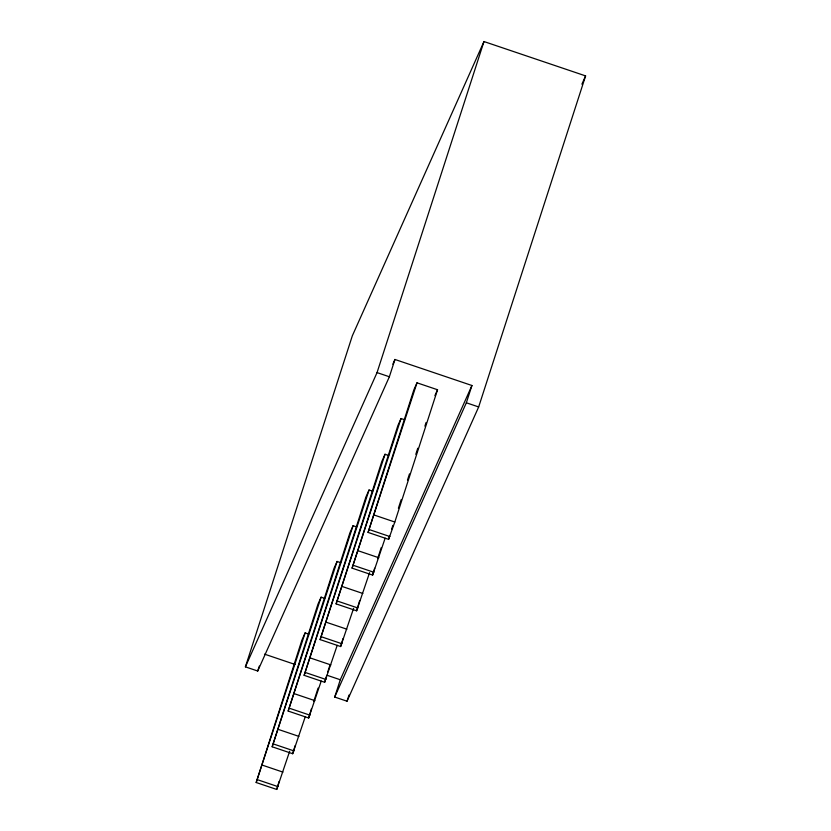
<?xml version="1.0" encoding="UTF-8"?>
<svg xmlns="http://www.w3.org/2000/svg" width="831" height="831" viewBox="0 0 831 831"><rect width="100%" height="100%" fill="white"/><g stroke="black" fill="none" stroke-linecap="round" stroke-linejoin="round"><path stroke-width="1.25" d="M289.655 751.286L276.723 789.45L256.187 782.511L301.975 639.932L305.122 632.89L308.748 634.115M305.247 716.789L292.699 753.727L272.173 746.778L317.961 604.199L321.109 597.167L324.734 598.393M321.223 681.056L308.685 717.994L288.16 711.056L333.948 568.477L337.095 561.444L340.71 562.67M337.209 645.334L324.672 682.272L304.136 675.333L349.934 532.744L353.071 525.711L356.696 526.937M353.591 608.375L340.648 646.539L320.122 639.6L365.91 497.021L369.057 489.989L372.683 491.214M276.723 789.45L279.102 781.431M369.577 572.652L356.634 610.816L336.108 603.877L381.896 461.288L385.044 454.256L388.669 455.481M292.699 753.727L295.088 745.708M385.158 538.156L372.62 575.083L352.084 568.144L397.883 425.565L401.03 418.533L404.645 419.759M308.685 717.994L311.407 708.833M368.071 532.422L413.859 389.843L417.006 382.811L437.542 389.749L394.818 522.024L388.607 539.361L368.071 532.422L417.006 382.811M324.672 682.272L326.375 676.538M340.648 646.539L343.037 638.52M356.634 610.816L359.698 600.501M372.62 575.083L374.667 568.217M388.607 539.361L389.625 535.922M394.954 359.47L389.365 376.765L257.724 671.022L245.405 666.857L352.334 335.807L483.974 41.55L585.595 75.901L478.666 406.951L347.026 701.208L334.706 697.043L340.295 679.758L471.935 385.501L394.954 359.47L392.834 364.196M257.724 671.022L259.314 666.078M245.405 666.857L377.045 372.6L483.974 41.55M256.187 782.511L305.122 632.89M272.173 746.778L321.109 597.167M288.16 711.056L337.095 561.444M304.136 675.333L353.071 525.711M320.122 639.6L369.057 489.989M336.108 603.877L385.044 454.256M352.084 568.144L401.03 418.533M313.734 701.561L318.086 688.089M327.736 671.957L329.71 665.839M377.669 558.661L381.221 547.629M391.671 529.056L392.855 525.379M398.392 508.229L401.165 499.66M407.491 480.058L409.475 473.94M415.801 454.339L417.775 448.221M424.901 426.168L426.085 422.501M347.026 701.208L349.02 695.038M334.706 697.043L466.347 402.786L471.935 385.501M434.914 395.608L437.542 389.749M581.897 84.18L585.595 75.901M377.045 372.6L389.365 376.765M466.347 402.786L478.666 406.951M374.282 515.075L394.818 522.024M369.328 529.607L389.864 536.546M358.306 550.808L378.832 557.746M353.352 565.34L373.877 572.279M342.32 586.53L362.846 593.469M337.365 601.062L357.891 608.001M326.334 622.263L346.87 629.202M321.379 636.785L341.915 643.734M310.347 657.986L330.883 664.925M264.528 654.142L295.078 664.468M326.853 675.208L340.295 679.758M305.393 672.518L325.929 679.457M294.371 693.719L314.897 700.658M289.417 708.241L309.942 715.179M278.385 729.441L298.911 736.38M273.43 743.974L293.956 750.912M262.399 765.164L282.935 772.113M257.444 779.696L277.98 786.635"/></g></svg>
